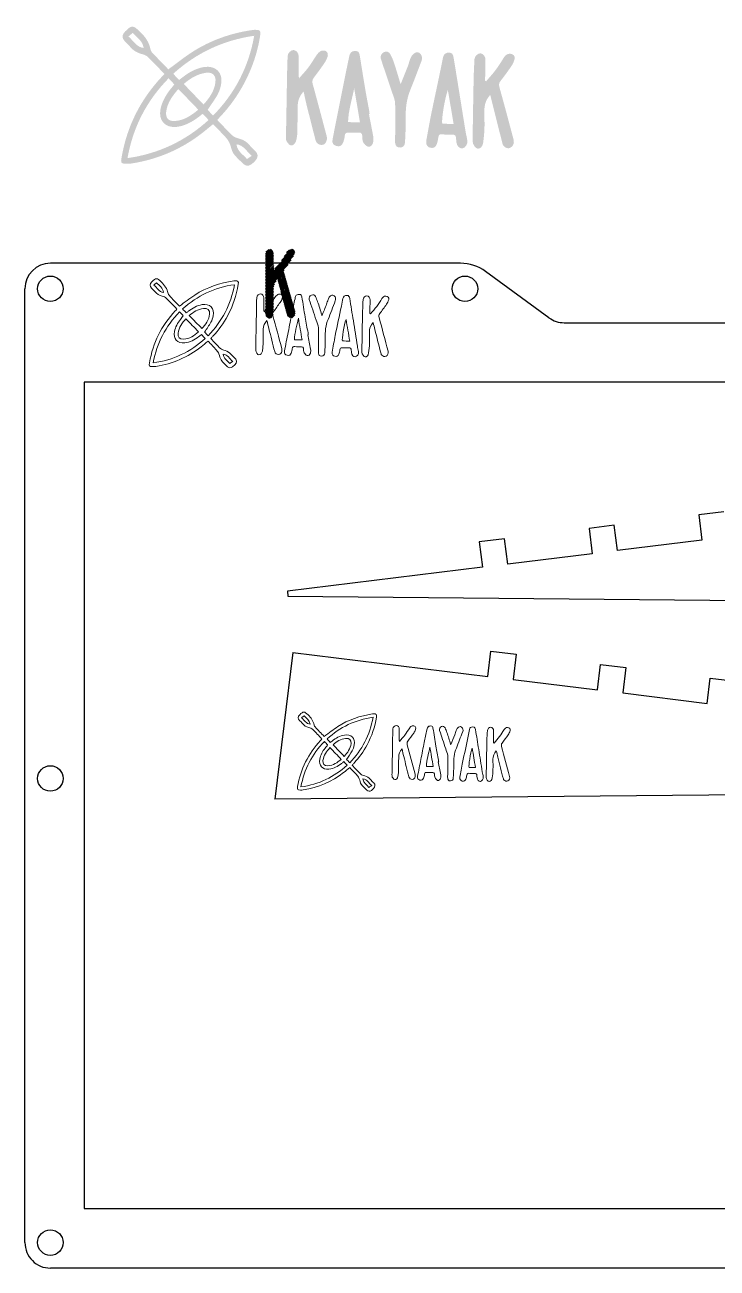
# Model space of a CAD drawing. Extents: x -204 to 1247, y -88 to 460.
# Drawn here: x -199.9 to -118.5, y 313.6 to 459.9 of the extents above; entities that cross this region are included whole.
import ezdxf

# ---------------------------------------------------------------- set-up
doc = ezdxf.new("R2010")
doc.units = 0
doc.header["$MEASUREMENT"] = 0
doc.layers.add('etch-fill', color=1, linetype='Continuous')

msp = doc.modelspace()

# ---------------------------------------------------------------- hatches: boundary and pattern name
at = {"layer": 'etch-fill'}
h = msp.add_hatch(color=256, dxfattribs=at)
h.dxf.hatch_style = 2
edge = h.paths.add_edge_path()
edge.add_spline(control_points=[(-183.53, 454.14), (-184.2, 454.83), (-184.82, 455.51), (-185.49, 456.15), (-185.68, 456.34), (-185.99, 456.42), (-186.26, 456.5), (-186.79, 456.66), (-187.23, 456.92), (-187.58, 457.35), (-187.76, 457.58), (-187.98, 457.77), (-188.18, 457.98), (-188.55, 458.39), (-188.54, 458.73), (-188.15, 459.13), (-187.38, 459.91), (-187.21, 459.89), (-186.42, 459.13), (-185.79, 458.54), (-185.33, 457.88), (-185.16, 457.03), (-185.13, 456.9), (-185.07, 456.76), (-184.98, 456.66), (-184.34, 455.99), (-183.68, 455.32), (-183.07, 454.68), (-182.11, 455.37), (-181.22, 456.1), (-180.25, 456.72), (-178.06, 458.12), (-175.65, 458.97), (-173.06, 459.32), (-173, 459.33), (-172.93, 459.33), (-172.86, 459.33), (-172.28, 459.37), (-172.17, 459.25), (-172.26, 458.68), (-172.56, 456.65), (-173.23, 454.74), (-174.2, 452.93), (-174.94, 451.56), (-175.84, 450.3), (-176.91, 449.16), (-177.04, 449.02), (-177.17, 448.88), (-177.31, 448.73), (-176.7, 448.1), (-176.13, 447.46), (-175.51, 446.88), (-175.3, 446.68), (-174.95, 446.59), (-174.66, 446.5), (-174.21, 446.37), (-173.84, 446.15), (-173.54, 445.79), (-173.32, 445.52), (-173.06, 445.29), (-172.82, 445.04), (-172.75, 444.96), (-172.67, 444.88), (-172.63, 444.78), (-172.44, 444.4), (-172.66, 443.99), (-173.3, 443.5), (-173.62, 443.27), (-173.94, 443.27), (-174.23, 443.55), (-174.64, 443.94), (-175.07, 444.32), (-175.4, 444.77), (-175.62, 445.09), (-175.67, 445.54), (-175.83, 445.91), (-175.93, 446.14), (-176.06, 446.38), (-176.22, 446.57), (-176.73, 447.13), (-177.26, 447.67), (-177.8, 448.23), (-178.24, 447.87), (-178.64, 447.53), (-179.06, 447.2), (-181.53, 445.28), (-184.31, 444.08), (-187.4, 443.6), (-187.59, 443.57), (-187.78, 443.57), (-187.98, 443.57), (-188.64, 443.58), (-188.68, 443.63), (-188.57, 444.29), (-187.95, 447.94), (-186.36, 451.11), (-183.83, 453.81), (-183.73, 453.91), (-183.64, 454.01), (-183.53, 454.14)], knot_values=[0, 0, 0, 0, 1, 1, 1, 2, 2, 2, 3, 3, 3, 4, 4, 4, 5, 5, 5, 6, 6, 6, 7, 7, 7, 8, 8, 8, 9, 9, 9, 10, 10, 10, 11, 11, 11, 12, 12, 12, 13, 13, 13, 14, 14, 14, 15, 15, 15, 16, 16, 16, 17, 17, 17, 18, 18, 18, 19, 19, 19, 20, 20, 20, 21, 21, 21, 22, 22, 22, 23, 23, 23, 24, 24, 24, 25, 25, 25, 26, 26, 26, 27, 27, 27, 28, 28, 28, 29, 29, 29, 30, 30, 30, 31, 31, 31, 32, 32, 32, 33, 33, 33, 33], degree=3, periodic=0)
edge = h.paths.add_edge_path()
edge.add_spline(control_points=[(-183.03, 453.63), (-185.62, 450.98), (-187.22, 447.89), (-187.87, 444.23), (-184.18, 444.76), (-181.04, 446.26), (-178.33, 448.72), (-178.58, 448.98), (-178.8, 449.22), (-179.02, 449.45), (-179.2, 449.31), (-179.34, 449.19), (-179.5, 449.07), (-180.28, 448.5), (-181.1, 448.02), (-182.09, 447.91), (-183.43, 447.76), (-184.26, 448.66), (-183.99, 449.98), (-183.82, 450.83), (-183.41, 451.57), (-182.89, 452.25), (-182.71, 452.48), (-182.53, 452.69), (-182.36, 452.9), (-182.59, 453.15), (-182.79, 453.37), (-183.03, 453.63)], knot_values=[0, 0, 0, 0, 1, 1, 1, 2, 2, 2, 3, 3, 3, 4, 4, 4, 5, 5, 5, 6, 6, 6, 7, 7, 7, 8, 8, 8, 9, 9, 9, 9], degree=3, periodic=0)
edge = h.paths.add_edge_path()
edge.add_spline(control_points=[(-182.49, 454.16), (-182.24, 453.89), (-182.03, 453.67), (-181.8, 453.43), (-181.67, 453.53), (-181.54, 453.63), (-181.41, 453.73), (-180.66, 454.32), (-179.84, 454.78), (-178.88, 454.95), (-177.49, 455.18), (-176.58, 454.27), (-176.86, 452.9), (-176.94, 452.48), (-177.07, 452.06), (-177.27, 451.7), (-177.62, 451.09), (-178.05, 450.51), (-178.44, 449.92), (-178.26, 449.72), (-178.04, 449.49), (-177.81, 449.23), (-175.23, 451.86), (-173.62, 454.95), (-172.96, 458.63), (-176.65, 458.1), (-179.79, 456.6), (-182.49, 454.16)], knot_values=[0, 0, 0, 0, 1, 1, 1, 2, 2, 2, 3, 3, 3, 4, 4, 4, 5, 5, 5, 6, 6, 6, 7, 7, 7, 8, 8, 8, 9, 9, 9, 9], degree=3, periodic=0)
edge = h.paths.add_edge_path()
edge.add_spline(control_points=[(-181.89, 452.36), (-182.56, 451.58), (-183.18, 450.77), (-183.32, 449.69), (-183.41, 448.96), (-183.06, 448.55), (-182.31, 448.6), (-181.2, 448.66), (-180.35, 449.27), (-179.54, 449.93), (-180.33, 450.75), (-181.09, 451.54), (-181.89, 452.36)], knot_values=[0, 0, 0, 0, 1, 1, 1, 2, 2, 2, 3, 3, 3, 4, 4, 4, 4], degree=3, periodic=0)
edge = h.paths.add_edge_path()
edge.add_spline(control_points=[(-181.25, 452.96), (-180.47, 452.15), (-179.71, 451.35), (-178.92, 450.54), (-178.26, 451.29), (-177.63, 452.12), (-177.52, 453.21), (-177.44, 453.98), (-177.88, 454.38), (-178.65, 454.27), (-179.69, 454.13), (-180.53, 453.58), (-181.25, 452.96)], knot_values=[0, 0, 0, 0, 1, 1, 1, 2, 2, 2, 3, 3, 3, 4, 4, 4, 4], degree=3, periodic=0)
edge = h.paths.add_edge_path()
edge.add_spline(control_points=[(-187.76, 458.55), (-187.17, 458.05), (-186.84, 457.3), (-185.97, 457.19), (-186.08, 458.06), (-186.8, 458.42), (-187.25, 458.97), (-187.44, 458.82), (-187.58, 458.7), (-187.76, 458.55)], knot_values=[0, 0, 0, 0, 1, 1, 1, 2, 2, 2, 3, 3, 3, 3], degree=3, periodic=0)
edge = h.paths.add_edge_path()
edge.add_spline(control_points=[(-175.05, 445.86), (-174.95, 444.99), (-174.21, 444.63), (-173.81, 444.12), (-173.61, 444.26), (-173.45, 444.37), (-173.25, 444.51), (-173.87, 445), (-174.18, 445.76), (-175.05, 445.86)], knot_values=[0, 0, 0, 0, 1, 1, 1, 2, 2, 2, 3, 3, 3, 3], degree=3, periodic=0)
h = msp.add_hatch(color=256, dxfattribs=at)
h.dxf.hatch_style = 2
edge = h.paths.add_edge_path()
edge.add_spline(control_points=[(-167.15, 452.07), (-167.63, 451.55), (-167.82, 451.03), (-167.84, 450.45), (-167.87, 449.4), (-167.86, 448.34), (-167.89, 447.28), (-167.89, 446.99), (-167.94, 446.71), (-167.99, 446.42), (-168.07, 445.99), (-168.35, 445.7), (-168.63, 445.72), (-168.88, 445.75), (-169.23, 446.2), (-169.24, 446.54), (-169.24, 446.89), (-169.21, 447.25), (-169.21, 447.61), (-169.17, 449.64), (-169.14, 451.67), (-169.1, 453.71), (-169.09, 454.56), (-169.06, 455.41), (-169.03, 456.26), (-169.02, 456.59), (-168.63, 456.97), (-168.33, 456.95), (-167.99, 456.93), (-167.73, 456.6), (-167.73, 456.2), (-167.74, 455.49), (-167.74, 454.79), (-167.74, 454.09), (-167.74, 453.97), (-167.72, 453.86), (-167.69, 453.62), (-167.27, 454.11), (-166.88, 454.51), (-166.55, 454.96), (-166.2, 455.43), (-165.91, 455.95), (-165.57, 456.43), (-165.43, 456.62), (-165.23, 456.81), (-165.02, 456.87), (-164.51, 457.01), (-164.17, 456.63), (-164.34, 456.14), (-164.43, 455.86), (-164.58, 455.59), (-164.75, 455.34), (-165.14, 454.78), (-165.55, 454.22), (-165.96, 453.68), (-166.14, 453.44), (-166.15, 453.23), (-166.08, 452.95), (-165.52, 450.91), (-164.98, 448.87), (-164.44, 446.83), (-164.4, 446.68), (-164.39, 446.5), (-164.43, 446.35), (-164.5, 446.03), (-164.69, 445.77), (-165.04, 445.78), (-165.37, 445.79), (-165.65, 445.96), (-165.74, 446.32), (-166.1, 447.73), (-166.46, 449.13), (-166.81, 450.54), (-166.93, 451.02), (-167.03, 451.5), (-167.15, 452.07)], knot_values=[0, 0, 0, 0, 1, 1, 1, 2, 2, 2, 3, 3, 3, 4, 4, 4, 5, 5, 5, 6, 6, 6, 7, 7, 7, 8, 8, 8, 9, 9, 9, 10, 10, 10, 11, 11, 11, 12, 12, 12, 13, 13, 13, 14, 14, 14, 15, 15, 15, 16, 16, 16, 17, 17, 17, 18, 18, 18, 19, 19, 19, 20, 20, 20, 21, 21, 21, 22, 22, 22, 23, 23, 23, 24, 24, 24, 25, 25, 25, 25], degree=3, periodic=0)
h = msp.add_hatch(color=256, dxfattribs=at)
h.dxf.hatch_style = 2
edge = h.paths.add_edge_path()
edge.add_spline(control_points=[(-159.46, 449.41), (-159.29, 448.52), (-159.11, 447.63), (-158.95, 446.74), (-158.91, 446.51), (-158.92, 446.25), (-158.99, 446.02), (-159.07, 445.74), (-159.3, 445.49), (-159.59, 445.59), (-159.82, 445.66), (-160.04, 445.9), (-160.15, 446.12), (-160.26, 446.35), (-160.23, 446.65), (-160.26, 446.92), (-160.29, 447.13), (-160.37, 447.24), (-160.61, 447.22), (-161.02, 447.2), (-161.43, 447.21), (-161.84, 447.23), (-162.14, 447.25), (-162.29, 447.18), (-162.32, 446.84), (-162.33, 446.57), (-162.41, 446.3), (-162.51, 446.04), (-162.63, 445.7), (-162.9, 445.56), (-163.26, 445.65), (-163.63, 445.73), (-163.82, 446), (-163.75, 446.38), (-163.53, 447.56), (-163.3, 448.73), (-163.06, 449.9), (-162.83, 451.08), (-162.59, 452.27), (-162.35, 453.45), (-162.18, 454.31), (-162, 455.17), (-161.82, 456.03), (-161.79, 456.18), (-161.75, 456.33), (-161.7, 456.47), (-161.58, 456.8), (-161.3, 456.84), (-161, 456.84), (-160.7, 456.84), (-160.6, 456.63), (-160.56, 456.39), (-160.35, 455.14), (-160.16, 453.9), (-159.95, 452.65), (-159.79, 451.68), (-159.6, 450.71), (-159.42, 449.74), (-159.41, 449.64), (-159.4, 449.53), (-159.39, 449.42), (-159.41, 449.41), (-159.43, 449.41), (-159.46, 449.41)], knot_values=[0, 0, 0, 0, 1, 1, 1, 2, 2, 2, 3, 3, 3, 4, 4, 4, 5, 5, 5, 6, 6, 6, 7, 7, 7, 8, 8, 8, 9, 9, 9, 10, 10, 10, 11, 11, 11, 12, 12, 12, 13, 13, 13, 14, 14, 14, 15, 15, 15, 16, 16, 16, 17, 17, 17, 18, 18, 18, 19, 19, 19, 20, 20, 20, 21, 21, 21, 21], degree=3, periodic=0)
edge = h.paths.add_edge_path()
edge.add_spline(control_points=[(-161.2, 452.44), (-161.46, 451.11), (-161.89, 449.82), (-161.92, 448.47), (-161.43, 448.46), (-161, 448.45), (-160.52, 448.45), (-160.75, 449.8), (-160.97, 451.12), (-161.2, 452.44)], knot_values=[0, 0, 0, 0, 1, 1, 1, 2, 2, 2, 3, 3, 3, 3], degree=3, periodic=0)
h = msp.add_hatch(color=256, dxfattribs=at)
h.dxf.hatch_style = 2
edge = h.paths.add_edge_path()
edge.add_spline(control_points=[(-155.72, 452.97), (-155.44, 453.67), (-155.16, 454.35), (-154.89, 455.04), (-154.78, 455.32), (-154.72, 455.61), (-154.61, 455.89), (-154.53, 456.08), (-154.45, 456.3), (-154.31, 456.41), (-154.09, 456.6), (-153.81, 456.85), (-153.5, 456.6), (-153.23, 456.36), (-153.14, 456.03), (-153.28, 455.66), (-153.72, 454.52), (-154.14, 453.37), (-154.6, 452.25), (-155.06, 451.13), (-155.17, 449.97), (-155.14, 448.77), (-155.12, 447.87), (-155.18, 446.96), (-155.22, 446.06), (-155.24, 445.73), (-155.43, 445.49), (-155.8, 445.48), (-156.18, 445.46), (-156.35, 445.7), (-156.38, 446.04), (-156.41, 446.33), (-156.38, 446.64), (-156.38, 446.94), (-156.37, 447.02), (-156.35, 447.1), (-156.35, 447.18), (-156.36, 448.36), (-156.33, 449.54), (-156.39, 450.72), (-156.42, 451.19), (-156.64, 451.66), (-156.8, 452.13), (-157.21, 453.39), (-157.65, 454.65), (-158.06, 455.91), (-158.17, 456.24), (-157.98, 456.6), (-157.66, 456.72), (-157.34, 456.85), (-157.09, 456.73), (-156.94, 456.44), (-156.78, 456.14), (-156.63, 455.82), (-156.53, 455.5), (-156.26, 454.69), (-156.03, 453.88), (-155.78, 453.07), (-155.77, 453.02), (-155.73, 452.98), (-155.72, 452.97)], knot_values=[0, 0, 0, 0, 1, 1, 1, 2, 2, 2, 3, 3, 3, 4, 4, 4, 5, 5, 5, 6, 6, 6, 7, 7, 7, 8, 8, 8, 9, 9, 9, 10, 10, 10, 11, 11, 11, 12, 12, 12, 13, 13, 13, 14, 14, 14, 15, 15, 15, 16, 16, 16, 17, 17, 17, 18, 18, 18, 19, 19, 19, 20, 20, 20, 20], degree=3, periodic=0)
h = msp.add_hatch(color=256, dxfattribs=at)
h.dxf.hatch_style = 2
edge = h.paths.add_edge_path()
edge.add_spline(control_points=[(-152.73, 446.22), (-152.55, 447.19), (-152.37, 448.25), (-152.16, 449.3), (-151.79, 451.1), (-151.4, 452.89), (-151.03, 454.69), (-150.93, 455.16), (-150.84, 455.63), (-150.74, 456.1), (-150.66, 456.48), (-150.43, 456.65), (-150.04, 456.65), (-149.64, 456.66), (-149.56, 456.38), (-149.51, 456.09), (-149.28, 454.73), (-149.06, 453.36), (-148.84, 451.99), (-148.59, 450.44), (-148.34, 448.89), (-148.09, 447.33), (-148.03, 447), (-147.94, 446.66), (-147.89, 446.32), (-147.82, 445.88), (-148.12, 445.41), (-148.48, 445.37), (-148.82, 445.34), (-149.13, 445.67), (-149.18, 446.14), (-149.22, 446.41), (-149.18, 446.77), (-149.33, 446.92), (-149.47, 447.06), (-149.83, 446.97), (-150.1, 446.98), (-150.36, 446.99), (-150.62, 447.01), (-150.88, 447.04), (-151.16, 447.06), (-151.27, 446.94), (-151.3, 446.67), (-151.34, 446.38), (-151.4, 446.1), (-151.5, 445.83), (-151.62, 445.5), (-151.89, 445.38), (-152.23, 445.45), (-152.58, 445.52), (-152.75, 445.76), (-152.73, 446.22)], knot_values=[0, 0, 0, 0, 1, 1, 1, 2, 2, 2, 3, 3, 3, 4, 4, 4, 5, 5, 5, 6, 6, 6, 7, 7, 7, 8, 8, 8, 9, 9, 9, 10, 10, 10, 11, 11, 11, 12, 12, 12, 13, 13, 13, 14, 14, 14, 15, 15, 15, 16, 16, 16, 17, 17, 17, 17], degree=3, periodic=0)
edge = h.paths.add_edge_path()
edge.add_spline(control_points=[(-149.5, 448.25), (-149.73, 449.6), (-149.94, 450.87), (-150.18, 452.24), (-150.56, 451.25), (-150.97, 448.57), (-150.83, 448.28), (-150.39, 448.27), (-149.97, 448.26), (-149.5, 448.25)], knot_values=[0, 0, 0, 0, 1, 1, 1, 2, 2, 2, 3, 3, 3, 3], degree=3, periodic=0)
h = msp.add_hatch(color=256, dxfattribs=at)
h.dxf.hatch_style = 2
edge = h.paths.add_edge_path()
edge.add_spline(control_points=[(-145.19, 451.67), (-145.69, 451.13), (-145.86, 450.56), (-145.88, 449.94), (-145.9, 449.24), (-145.85, 448.54), (-145.87, 447.84), (-145.89, 447.25), (-145.94, 446.66), (-146.02, 446.08), (-146.08, 445.59), (-146.36, 445.31), (-146.66, 445.35), (-146.92, 445.37), (-147.25, 445.83), (-147.27, 446.2), (-147.28, 446.26), (-147.27, 446.33), (-147.27, 446.4), (-147.23, 448.87), (-147.19, 451.35), (-147.14, 453.82), (-147.12, 454.5), (-147.08, 455.19), (-147.05, 455.87), (-147.03, 456.22), (-146.65, 456.59), (-146.35, 456.56), (-146.01, 456.54), (-145.75, 456.2), (-145.75, 455.81), (-145.77, 454.98), (-145.78, 454.16), (-145.8, 453.34), (-145.75, 453.32), (-145.71, 453.3), (-145.67, 453.28), (-145.29, 453.73), (-144.88, 454.17), (-144.53, 454.64), (-144.18, 455.1), (-143.88, 455.6), (-143.58, 456.09), (-143.41, 456.35), (-143.2, 456.52), (-142.88, 456.52), (-142.49, 456.51), (-142.24, 456.25), (-142.33, 455.87), (-142.41, 455.57), (-142.55, 455.28), (-142.73, 455.02), (-143.13, 454.43), (-143.56, 453.86), (-143.99, 453.3), (-144.17, 453.06), (-144.18, 452.85), (-144.11, 452.57), (-143.54, 450.52), (-142.99, 448.47), (-142.45, 446.42), (-142.34, 445.98), (-142.49, 445.63), (-142.82, 445.46), (-143.13, 445.29), (-143.37, 445.45), (-143.6, 445.65), (-143.66, 445.71), (-143.72, 445.8), (-143.74, 445.89), (-144.12, 447.39), (-144.5, 448.89), (-144.87, 450.39), (-144.98, 450.8), (-145.07, 451.2), (-145.19, 451.67)], knot_values=[0, 0, 0, 0, 1, 1, 1, 2, 2, 2, 3, 3, 3, 4, 4, 4, 5, 5, 5, 6, 6, 6, 7, 7, 7, 8, 8, 8, 9, 9, 9, 10, 10, 10, 11, 11, 11, 12, 12, 12, 13, 13, 13, 14, 14, 14, 15, 15, 15, 16, 16, 16, 17, 17, 17, 18, 18, 18, 19, 19, 19, 20, 20, 20, 21, 21, 21, 22, 22, 22, 23, 23, 23, 24, 24, 24, 25, 25, 25, 25], degree=3, periodic=0)
at = {"layer": 'etch-fill', "linetype": 'Continuous'}
h = msp.add_hatch(dxfattribs=at)
h.set_pattern_fill('ANSI31', color=256)
edge = h.paths.add_edge_path()
edge.add_spline(control_points=[(-170.63, 431.1), (-170.65, 431.28), (-170.67, 431.36), (-170.67, 431.45)], knot_values=[11, 11, 11, 11, 12, 12, 12, 12], degree=3, periodic=0)
edge.add_spline(control_points=[(-170.67, 431.45), (-170.68, 431.96), (-170.68, 432.47), (-170.69, 432.98)], knot_values=[10, 10, 10, 10, 11, 11, 11, 11], degree=3, periodic=0)
edge.add_spline(control_points=[(-170.69, 432.98), (-170.69, 433.27), (-170.88, 433.51), (-171.13, 433.52)], knot_values=[9, 9, 9, 9, 10, 10, 10, 10], degree=3, periodic=0)
edge.add_spline(control_points=[(-171.13, 433.52), (-171.35, 433.53), (-171.63, 433.25), (-171.63, 433.01)], knot_values=[8, 8, 8, 8, 9, 9, 9, 9], degree=3, periodic=0)
edge.add_spline(control_points=[(-171.63, 433.01), (-171.64, 432.39), (-171.65, 431.77), (-171.65, 431.15)], knot_values=[7, 7, 7, 7, 8, 8, 8, 8], degree=3, periodic=0)
edge.add_spline(control_points=[(-171.65, 431.15), (-171.65, 429.67), (-171.65, 428.2), (-171.65, 426.72)], knot_values=[6, 6, 6, 6, 7, 7, 7, 7], degree=3, periodic=0)
edge.add_spline(control_points=[(-171.65, 426.72), (-171.65, 426.46), (-171.67, 426.2), (-171.66, 425.94)], knot_values=[5, 5, 5, 5, 6, 6, 6, 6], degree=3, periodic=0)
edge.add_spline(control_points=[(-171.66, 425.94), (-171.65, 425.69), (-171.39, 425.37), (-171.21, 425.36)], knot_values=[4, 4, 4, 4, 5, 5, 5, 5], degree=3, periodic=0)
edge.add_spline(control_points=[(-171.21, 425.36), (-171, 425.34), (-170.8, 425.56), (-170.75, 425.87)], knot_values=[3, 3, 3, 3, 4, 4, 4, 4], degree=3, periodic=0)
edge.add_spline(control_points=[(-170.75, 425.87), (-170.72, 426.08), (-170.69, 426.29), (-170.69, 426.5)], knot_values=[2, 2, 2, 2, 3, 3, 3, 3], degree=3, periodic=0)
edge.add_spline(control_points=[(-170.69, 426.5), (-170.68, 427.27), (-170.7, 428.03), (-170.69, 428.8)], knot_values=[1, 1, 1, 1, 2, 2, 2, 2], degree=3, periodic=0)
edge.add_spline(control_points=[(-170.69, 428.8), (-170.69, 429.22), (-170.55, 429.6), (-170.21, 429.99)], knot_values=[0, 0, 0, 0, 1, 1, 1, 1], degree=3, periodic=0)
edge.add_spline(control_points=[(-170.21, 429.99), (-170.11, 429.58), (-170.04, 429.23), (-169.94, 428.88)], knot_values=[24, 24, 24, 24, 25, 25, 25, 25], degree=3, periodic=0)
edge.add_spline(control_points=[(-169.94, 428.88), (-169.67, 427.86), (-169.39, 426.84), (-169.11, 425.82)], knot_values=[23, 23, 23, 23, 24, 24, 24, 24], degree=3, periodic=0)
edge.add_spline(control_points=[(-169.11, 425.82), (-169.04, 425.57), (-168.84, 425.45), (-168.6, 425.44)], knot_values=[22, 22, 22, 22, 23, 23, 23, 23], degree=3, periodic=0)
edge.add_spline(control_points=[(-168.6, 425.44), (-168.34, 425.44), (-168.21, 425.63), (-168.16, 425.86)], knot_values=[21, 21, 21, 21, 22, 22, 22, 22], degree=3, periodic=0)
edge.add_spline(control_points=[(-168.16, 425.86), (-168.14, 425.98), (-168.14, 426.1), (-168.17, 426.22)], knot_values=[20, 20, 20, 20, 21, 21, 21, 21], degree=3, periodic=0)
edge.add_spline(control_points=[(-168.17, 426.22), (-168.59, 427.69), (-169.01, 429.17), (-169.44, 430.64)], knot_values=[19, 19, 19, 19, 20, 20, 20, 20], degree=3, periodic=0)
edge.add_spline(control_points=[(-169.44, 430.64), (-169.5, 430.84), (-169.5, 431), (-169.37, 431.17)], knot_values=[18, 18, 18, 18, 19, 19, 19, 19], degree=3, periodic=0)
edge.add_spline(control_points=[(-169.37, 431.17), (-169.07, 431.57), (-168.79, 431.98), (-168.51, 432.4)], knot_values=[17, 17, 17, 17, 18, 18, 18, 18], degree=3, periodic=0)
edge.add_spline(control_points=[(-168.51, 432.4), (-168.39, 432.58), (-168.28, 432.77), (-168.22, 432.98)], knot_values=[16, 16, 16, 16, 17, 17, 17, 17], degree=3, periodic=0)
edge.add_spline(control_points=[(-168.22, 432.98), (-168.1, 433.34), (-168.36, 433.61), (-168.72, 433.5)], knot_values=[15, 15, 15, 15, 16, 16, 16, 16], degree=3, periodic=0)
edge.add_spline(control_points=[(-168.72, 433.5), (-168.87, 433.46), (-169.02, 433.31), (-169.12, 433.18)], knot_values=[14, 14, 14, 14, 15, 15, 15, 15], degree=3, periodic=0)
edge.add_spline(control_points=[(-169.12, 433.18), (-169.36, 432.83), (-169.56, 432.44), (-169.81, 432.09)], knot_values=[13, 13, 13, 13, 14, 14, 14, 14], degree=3, periodic=0)
edge.add_spline(control_points=[(-169.81, 432.09), (-170.05, 431.77), (-170.32, 431.47), (-170.63, 431.1)], knot_values=[12, 12, 12, 12, 13, 13, 13, 13], degree=3, periodic=0)

# ---------------------------------------------------------------- linework, layer by layer
at = {"linetype": 'Continuous'}
for p, q in [((-148.69, 431.86), (-196.94, 431.86)), ((-138.28, 425.44), (-145.74, 430.89)), ((-117.69, 402.6), (-120.67, 402.24)), ((-130.6, 401.02), (-133.57, 400.65)), ((-130.23, 398.04), (-130.6, 401.02)), ((-120.67, 402.24), (-120.3, 399.26)), ((-143.5, 399.44), (-146.48, 399.07)), ((-143.13, 396.46), (-143.5, 399.44)), ((-133.57, 400.65), (-133.21, 397.68)), ((-146.48, 399.07), (-146.11, 396.09)), ((-120.3, 399.26), (-130.23, 398.04)), ((-133.21, 397.68), (-143.13, 396.46)), ((-146.11, 396.09), (-169.06, 393.27)), ((-169.06, 393.27), (-168.99, 392.67)), ((-168.99, 392.67), (-40.64, 391.52)), ((-168.43, 386.06), (-170.55, 368.8)), ((-168.43, 386.06), (-145.48, 383.24)), ((-145.48, 383.24), (-145.11, 386.22)), ((-145.11, 386.22), (-142.13, 385.85)), ((-142.13, 385.85), (-142.5, 382.87)), ((-132.57, 381.66), (-132.21, 384.63)), ((-132.21, 384.63), (-129.23, 384.27)), ((-129.23, 384.27), (-129.59, 381.29)), ((-142.5, 382.87), (-132.57, 381.66)), ((-119.67, 380.07), (-119.3, 383.05)), ((-119.3, 383.05), (-116.33, 382.68)), ((-129.59, 381.29), (-119.67, 380.07)), ((-42.2, 369.94), (-170.55, 368.8))]:
    msp.add_line(p, q, dxfattribs=at)
for p, q in [((-199.94, 316.61), (-199.94, 428.86)), ((-136.51, 424.86), (117.86, 424.86)), ((-192.95, 417.86), (-192.95, 320.61)), ((113.86, 417.86), (-192.95, 417.86)), ((-192.95, 320.61), (47.18, 320.61)), ((117.86, 313.61), (-196.94, 313.61))]:
    msp.add_line(p, q)
for centre in [(-196.94, 428.86), (-148.17, 428.86), (-196.94, 371.23), (-196.94, 316.61)]:
    msp.add_circle(centre, 1.5, dxfattribs=at)
for centre, start, end in [((-196.94, 428.86), 90, 179.9993), ((-136.51, 427.86), 233.8398, 269.9998)]:
    msp.add_arc(centre, 3, start, end, dxfattribs=at)
for centre, radius, start, end in [((-148.69, 426.86), 5, 53.7982, 89.9998), ((-196.94, 316.61), 3, 179.9993, 270)]:
    msp.add_arc(centre, radius, start, end)
at = {"layer": 'etch-fill', "lineweight": 0}
for points, knots in [([(-182.06, 426.47), (-182.48, 426.91), (-182.88, 427.35), (-183.31, 427.76), (-183.43, 427.87), (-183.63, 427.93), (-183.8, 427.98), (-184.14, 428.08), (-184.43, 428.25), (-184.65, 428.53), (-184.76, 428.67), (-184.91, 428.79), (-185.03, 428.93), (-185.27, 429.19), (-185.27, 429.41), (-185.01, 429.66), (-184.52, 430.17), (-184.41, 430.15), (-183.9, 429.67), (-183.5, 429.29), (-183.21, 428.87), (-183.1, 428.32), (-183.08, 428.24), (-183.04, 428.15), (-182.98, 428.09), (-182.57, 427.65), (-182.16, 427.22), (-181.76, 426.82), (-181.15, 427.26), (-180.58, 427.72), (-179.96, 428.12), (-178.55, 429.02), (-177.01, 429.56), (-175.36, 429.78), (-175.32, 429.79), (-175.27, 429.79), (-175.23, 429.79), (-174.85, 429.82), (-174.79, 429.74), (-174.84, 429.38), (-175.04, 428.08), (-175.46, 426.85), (-176.08, 425.7), (-176.56, 424.82), (-177.14, 424.01), (-177.82, 423.28), (-177.9, 423.19), (-177.98, 423.1), (-178.07, 423.01), (-177.69, 422.6), (-177.32, 422.19), (-176.92, 421.82), (-176.79, 421.7), (-176.57, 421.64), (-176.38, 421.58), (-176.09, 421.5), (-175.85, 421.36), (-175.66, 421.12), (-175.52, 420.96), (-175.36, 420.81), (-175.21, 420.65), (-175.16, 420.6), (-175.11, 420.54), (-175.08, 420.48), (-174.96, 420.23), (-175.1, 419.98), (-175.51, 419.66), (-175.71, 419.51), (-175.92, 419.51), (-176.11, 419.69), (-176.37, 419.94), (-176.64, 420.18), (-176.85, 420.48), (-177, 420.68), (-177.03, 420.96), (-177.13, 421.2), (-177.19, 421.35), (-177.27, 421.51), (-177.38, 421.62), (-177.7, 421.98), (-178.04, 422.33), (-178.39, 422.69), (-178.67, 422.46), (-178.93, 422.24), (-179.2, 422.03), (-180.78, 420.8), (-182.56, 420.03), (-184.53, 419.72), (-184.65, 419.7), (-184.78, 419.71), (-184.9, 419.71), (-185.33, 419.71), (-185.35, 419.74), (-185.28, 420.16), (-184.89, 422.5), (-183.87, 424.53), (-182.25, 426.26), (-182.19, 426.32), (-182.13, 426.39), (-182.06, 426.47)], [0, 0, 0, 0, 1, 1, 1, 2, 2, 2, 3, 3, 3, 4, 4, 4, 5, 5, 5, 6, 6, 6, 7, 7, 7, 8, 8, 8, 9, 9, 9, 10, 10, 10, 11, 11, 11, 12, 12, 12, 13, 13, 13, 14, 14, 14, 15, 15, 15, 16, 16, 16, 17, 17, 17, 18, 18, 18, 19, 19, 19, 20, 20, 20, 21, 21, 21, 22, 22, 22, 23, 23, 23, 24, 24, 24, 25, 25, 25, 26, 26, 26, 27, 27, 27, 28, 28, 28, 29, 29, 29, 30, 30, 30, 31, 31, 31, 32, 32, 32, 33, 33, 33, 33]), ([(-184.77, 429.29), (-184.38, 428.98), (-184.18, 428.49), (-183.62, 428.42), (-183.69, 428.98), (-184.15, 429.21), (-184.44, 429.56), (-184.56, 429.46), (-184.65, 429.39), (-184.77, 429.29)], [0, 0, 0, 0, 1, 1, 1, 2, 2, 2, 3, 3, 3, 3]), ([(-181.39, 426.48), (-181.23, 426.31), (-181.09, 426.17), (-180.95, 426.02), (-180.87, 426.08), (-180.78, 426.15), (-180.7, 426.21), (-180.22, 426.59), (-179.69, 426.88), (-179.08, 426.99), (-178.19, 427.14), (-177.61, 426.55), (-177.79, 425.67), (-177.84, 425.41), (-177.92, 425.14), (-178.05, 424.91), (-178.28, 424.52), (-178.55, 424.15), (-178.8, 423.77), (-178.68, 423.64), (-178.54, 423.49), (-178.39, 423.33), (-176.75, 425.01), (-175.72, 426.99), (-175.29, 429.34), (-177.66, 429), (-179.66, 428.05), (-181.39, 426.48)], [0, 0, 0, 0, 1, 1, 1, 2, 2, 2, 3, 3, 3, 4, 4, 4, 5, 5, 5, 6, 6, 6, 7, 7, 7, 8, 8, 8, 9, 9, 9, 9]), ([(-171.46, 425.14), (-171.76, 424.81), (-171.88, 424.48), (-171.89, 424.11), (-171.92, 423.43), (-171.91, 422.76), (-171.93, 422.08), (-171.93, 421.9), (-171.96, 421.71), (-171.99, 421.53), (-172.04, 421.26), (-172.22, 421.07), (-172.4, 421.08), (-172.56, 421.1), (-172.78, 421.39), (-172.79, 421.6), (-172.79, 421.83), (-172.77, 422.06), (-172.77, 422.29), (-172.75, 423.59), (-172.73, 424.89), (-172.7, 426.19), (-172.69, 426.74), (-172.68, 427.28), (-172.66, 427.82), (-172.65, 428.04), (-172.4, 428.28), (-172.21, 428.27), (-171.99, 428.25), (-171.82, 428.04), (-171.83, 427.79), (-171.83, 427.34), (-171.83, 426.89), (-171.83, 426.44), (-171.83, 426.36), (-171.82, 426.29), (-171.8, 426.13), (-171.53, 426.45), (-171.28, 426.71), (-171.07, 426.99), (-170.84, 427.3), (-170.66, 427.63), (-170.44, 427.94), (-170.35, 428.05), (-170.22, 428.18), (-170.09, 428.22), (-169.77, 428.31), (-169.55, 428.07), (-169.65, 427.75), (-169.71, 427.57), (-169.81, 427.4), (-169.92, 427.24), (-170.17, 426.88), (-170.43, 426.52), (-170.69, 426.17), (-170.81, 426.02), (-170.82, 425.89), (-170.77, 425.71), (-170.41, 424.41), (-170.06, 423.1), (-169.72, 421.79), (-169.69, 421.7), (-169.69, 421.58), (-169.71, 421.48), (-169.75, 421.28), (-169.88, 421.12), (-170.1, 421.12), (-170.31, 421.13), (-170.49, 421.23), (-170.55, 421.46), (-170.78, 422.36), (-171.01, 423.27), (-171.23, 424.17), (-171.31, 424.47), (-171.37, 424.78), (-171.46, 425.14)], [0, 0, 0, 0, 1, 1, 1, 2, 2, 2, 3, 3, 3, 4, 4, 4, 5, 5, 5, 6, 6, 6, 7, 7, 7, 8, 8, 8, 9, 9, 9, 10, 10, 10, 11, 11, 11, 12, 12, 12, 13, 13, 13, 14, 14, 14, 15, 15, 15, 16, 16, 16, 17, 17, 17, 18, 18, 18, 19, 19, 19, 20, 20, 20, 21, 21, 21, 22, 22, 22, 23, 23, 23, 24, 24, 24, 25, 25, 25, 25]), ([(-166.65, 423.44), (-166.54, 422.87), (-166.43, 422.31), (-166.33, 421.74), (-166.3, 421.59), (-166.31, 421.42), (-166.35, 421.27), (-166.4, 421.1), (-166.55, 420.94), (-166.74, 421), (-166.88, 421.04), (-167.02, 421.19), (-167.09, 421.33), (-167.16, 421.48), (-167.14, 421.68), (-167.17, 421.85), (-167.18, 421.98), (-167.23, 422.05), (-167.39, 422.04), (-167.65, 422.03), (-167.91, 422.03), (-168.17, 422.05), (-168.36, 422.06), (-168.47, 422.02), (-168.48, 421.8), (-168.49, 421.63), (-168.54, 421.45), (-168.6, 421.29), (-168.68, 421.07), (-168.85, 420.98), (-169.09, 421.03), (-169.32, 421.09), (-169.44, 421.26), (-169.4, 421.51), (-169.26, 422.26), (-169.11, 423.01), (-168.96, 423.76), (-168.81, 424.51), (-168.66, 425.27), (-168.5, 426.03), (-168.39, 426.58), (-168.28, 427.13), (-168.16, 427.68), (-168.14, 427.77), (-168.12, 427.87), (-168.09, 427.96), (-168.01, 428.17), (-167.83, 428.2), (-167.64, 428.2), (-167.45, 428.2), (-167.38, 428.06), (-167.35, 427.91), (-167.22, 427.11), (-167.1, 426.31), (-166.97, 425.52), (-166.86, 424.9), (-166.74, 424.28), (-166.63, 423.66), (-166.62, 423.59), (-166.61, 423.52), (-166.61, 423.45), (-166.62, 423.44), (-166.64, 423.44), (-166.65, 423.44)], [0, 0, 0, 0, 1, 1, 1, 2, 2, 2, 3, 3, 3, 4, 4, 4, 5, 5, 5, 6, 6, 6, 7, 7, 7, 8, 8, 8, 9, 9, 9, 10, 10, 10, 11, 11, 11, 12, 12, 12, 13, 13, 13, 14, 14, 14, 15, 15, 15, 16, 16, 16, 17, 17, 17, 18, 18, 18, 19, 19, 19, 20, 20, 20, 21, 21, 21, 21]), ([(-164.98, 425.72), (-164.8, 426.17), (-164.62, 426.61), (-164.45, 427.04), (-164.38, 427.22), (-164.34, 427.41), (-164.27, 427.59), (-164.22, 427.71), (-164.17, 427.85), (-164.08, 427.93), (-163.94, 428.04), (-163.76, 428.21), (-163.56, 428.04), (-163.39, 427.89), (-163.33, 427.68), (-163.42, 427.44), (-163.7, 426.72), (-163.97, 425.98), (-164.27, 425.26), (-164.56, 424.54), (-164.63, 423.8), (-164.61, 423.04), (-164.6, 422.46), (-164.63, 421.88), (-164.66, 421.3), (-164.68, 421.09), (-164.79, 420.93), (-165.03, 420.93), (-165.28, 420.92), (-165.38, 421.07), (-165.4, 421.28), (-165.42, 421.47), (-165.41, 421.67), (-165.4, 421.86), (-165.4, 421.91), (-165.39, 421.96), (-165.39, 422.02), (-165.39, 422.77), (-165.37, 423.53), (-165.41, 424.28), (-165.43, 424.58), (-165.57, 424.89), (-165.67, 425.18), (-165.94, 425.99), (-166.22, 426.8), (-166.48, 427.6), (-166.55, 427.81), (-166.43, 428.04), (-166.23, 428.12), (-166.02, 428.2), (-165.86, 428.13), (-165.76, 427.94), (-165.66, 427.75), (-165.57, 427.55), (-165.5, 427.34), (-165.33, 426.82), (-165.18, 426.3), (-165.02, 425.79), (-165.01, 425.76), (-164.99, 425.73), (-164.98, 425.72)], [0, 0, 0, 0, 1, 1, 1, 2, 2, 2, 3, 3, 3, 4, 4, 4, 5, 5, 5, 6, 6, 6, 7, 7, 7, 8, 8, 8, 9, 9, 9, 10, 10, 10, 11, 11, 11, 12, 12, 12, 13, 13, 13, 14, 14, 14, 15, 15, 15, 16, 16, 16, 17, 17, 17, 18, 18, 18, 19, 19, 19, 20, 20, 20, 20]), ([(-163.8, 421.4), (-163.68, 422.02), (-163.56, 422.7), (-163.43, 423.37), (-163.19, 424.52), (-162.94, 425.67), (-162.7, 426.82), (-162.64, 427.12), (-162.58, 427.42), (-162.52, 427.73), (-162.47, 427.97), (-162.32, 428.07), (-162.07, 428.08), (-161.81, 428.08), (-161.76, 427.9), (-161.73, 427.72), (-161.58, 426.85), (-161.44, 425.97), (-161.3, 425.1), (-161.14, 424.1), (-160.98, 423.11), (-160.82, 422.11), (-160.79, 421.9), (-160.73, 421.68), (-160.7, 421.47), (-160.65, 421.18), (-160.84, 420.88), (-161.07, 420.86), (-161.29, 420.84), (-161.49, 421.05), (-161.52, 421.35), (-161.55, 421.52), (-161.52, 421.75), (-161.62, 421.85), (-161.71, 421.94), (-161.94, 421.88), (-162.11, 421.89), (-162.27, 421.9), (-162.44, 421.91), (-162.61, 421.92), (-162.79, 421.94), (-162.86, 421.86), (-162.88, 421.69), (-162.9, 421.51), (-162.94, 421.32), (-163, 421.15), (-163.08, 420.94), (-163.25, 420.86), (-163.47, 420.91), (-163.7, 420.95), (-163.81, 421.11), (-163.8, 421.4)], [0, 0, 0, 0, 1, 1, 1, 2, 2, 2, 3, 3, 3, 4, 4, 4, 5, 5, 5, 6, 6, 6, 7, 7, 7, 8, 8, 8, 9, 9, 9, 10, 10, 10, 11, 11, 11, 12, 12, 12, 13, 13, 13, 14, 14, 14, 15, 15, 15, 16, 16, 16, 17, 17, 17, 17]), ([(-158.97, 424.89), (-159.28, 424.54), (-159.4, 424.18), (-159.41, 423.78), (-159.42, 423.33), (-159.39, 422.89), (-159.4, 422.44), (-159.41, 422.06), (-159.45, 421.68), (-159.5, 421.31), (-159.54, 421), (-159.72, 420.82), (-159.91, 420.84), (-160.07, 420.86), (-160.29, 421.15), (-160.3, 421.39), (-160.3, 421.43), (-160.3, 421.47), (-160.3, 421.52), (-160.27, 423.1), (-160.24, 424.68), (-160.21, 426.26), (-160.2, 426.7), (-160.18, 427.14), (-160.16, 427.58), (-160.15, 427.8), (-159.9, 428.04), (-159.71, 428.02), (-159.49, 428.01), (-159.32, 427.79), (-159.33, 427.54), (-159.34, 427.01), (-159.35, 426.48), (-159.36, 425.96), (-159.33, 425.95), (-159.3, 425.93), (-159.27, 425.92), (-159.03, 426.21), (-158.77, 426.49), (-158.54, 426.79), (-158.32, 427.09), (-158.13, 427.4), (-157.93, 427.72), (-157.83, 427.89), (-157.69, 427.99), (-157.49, 427.99), (-157.24, 427.98), (-157.08, 427.82), (-157.14, 427.58), (-157.19, 427.39), (-157.28, 427.2), (-157.39, 427.04), (-157.65, 426.66), (-157.92, 426.29), (-158.2, 425.93), (-158.31, 425.78), (-158.32, 425.64), (-158.27, 425.46), (-157.91, 424.15), (-157.56, 422.84), (-157.21, 421.53), (-157.14, 421.25), (-157.24, 421.03), (-157.45, 420.91), (-157.65, 420.81), (-157.81, 420.91), (-157.95, 421.04), (-157.99, 421.07), (-158.03, 421.13), (-158.04, 421.19), (-158.28, 422.15), (-158.52, 423.11), (-158.77, 424.07), (-158.83, 424.33), (-158.89, 424.59), (-158.97, 424.89)], [0, 0, 0, 0, 1, 1, 1, 2, 2, 2, 3, 3, 3, 4, 4, 4, 5, 5, 5, 6, 6, 6, 7, 7, 7, 8, 8, 8, 9, 9, 9, 10, 10, 10, 11, 11, 11, 12, 12, 12, 13, 13, 13, 14, 14, 14, 15, 15, 15, 16, 16, 16, 17, 17, 17, 18, 18, 18, 19, 19, 19, 20, 20, 20, 21, 21, 21, 22, 22, 22, 23, 23, 23, 24, 24, 24, 25, 25, 25, 25]), ([(-181.74, 426.14), (-183.39, 424.44), (-184.42, 422.47), (-184.84, 420.13), (-182.47, 420.47), (-180.46, 421.43), (-178.73, 423), (-178.89, 423.17), (-179.03, 423.32), (-179.17, 423.47), (-179.28, 423.38), (-179.38, 423.3), (-179.48, 423.23), (-179.98, 422.86), (-180.5, 422.55), (-181.14, 422.48), (-181.99, 422.39), (-182.52, 422.96), (-182.35, 423.81), (-182.24, 424.35), (-181.98, 424.83), (-181.65, 425.26), (-181.53, 425.41), (-181.42, 425.54), (-181.31, 425.68), (-181.45, 425.84), (-181.58, 425.98), (-181.74, 426.14)], [0, 0, 0, 0, 1, 1, 1, 2, 2, 2, 3, 3, 3, 4, 4, 4, 5, 5, 5, 6, 6, 6, 7, 7, 7, 8, 8, 8, 9, 9, 9, 9]), ([(-180.6, 425.71), (-180.1, 425.19), (-179.61, 424.69), (-179.11, 424.17), (-178.68, 424.65), (-178.28, 425.18), (-178.21, 425.88), (-178.16, 426.37), (-178.44, 426.62), (-178.93, 426.55), (-179.6, 426.46), (-180.13, 426.11), (-180.6, 425.71)], [0, 0, 0, 0, 1, 1, 1, 2, 2, 2, 3, 3, 3, 4, 4, 4, 4]), ([(-181, 425.33), (-181.44, 424.83), (-181.84, 424.31), (-181.92, 423.62), (-181.98, 423.15), (-181.75, 422.89), (-181.28, 422.92), (-180.57, 422.96), (-180.02, 423.35), (-179.51, 423.78), (-180.01, 424.3), (-180.49, 424.8), (-181, 425.33)], [0, 0, 0, 0, 1, 1, 1, 2, 2, 2, 3, 3, 3, 4, 4, 4, 4]), ([(-167.76, 425.38), (-167.93, 424.53), (-168.21, 423.7), (-168.23, 422.84), (-167.91, 422.84), (-167.64, 422.83), (-167.33, 422.83), (-167.48, 423.7), (-167.62, 424.54), (-167.76, 425.38)], [0, 0, 0, 0, 1, 1, 1, 2, 2, 2, 3, 3, 3, 3]), ([(-161.73, 422.7), (-161.87, 423.56), (-162.01, 424.38), (-162.16, 425.26), (-162.41, 424.62), (-162.67, 422.9), (-162.58, 422.72), (-162.3, 422.71), (-162.03, 422.71), (-161.73, 422.7)], [0, 0, 0, 0, 1, 1, 1, 2, 2, 2, 3, 3, 3, 3]), ([(-176.63, 421.17), (-176.56, 420.61), (-176.09, 420.39), (-175.83, 420.06), (-175.71, 420.15), (-175.6, 420.22), (-175.48, 420.31), (-175.88, 420.62), (-176.07, 421.11), (-176.63, 421.17)], [0, 0, 0, 0, 1, 1, 1, 2, 2, 2, 3, 3, 3, 3]), ([(-164.99, 375.87), (-165.37, 376.27), (-165.72, 376.66), (-166.1, 377.02), (-166.21, 377.12), (-166.39, 377.17), (-166.54, 377.22), (-166.84, 377.31), (-167.09, 377.45), (-167.29, 377.7), (-167.39, 377.83), (-167.52, 377.94), (-167.63, 378.06), (-167.84, 378.29), (-167.84, 378.48), (-167.61, 378.71), (-167.17, 379.16), (-167.08, 379.14), (-166.63, 378.71), (-166.27, 378.38), (-166.01, 378), (-165.91, 377.52), (-165.9, 377.44), (-165.86, 377.36), (-165.81, 377.31), (-165.45, 376.92), (-165.08, 376.54), (-164.72, 376.18), (-164.18, 376.58), (-163.67, 376.99), (-163.12, 377.34), (-161.88, 378.14), (-160.51, 378.62), (-159.04, 378.82), (-159, 378.82), (-158.96, 378.82), (-158.92, 378.83), (-158.59, 378.85), (-158.53, 378.78), (-158.58, 378.46), (-158.75, 377.3), (-159.13, 376.22), (-159.68, 375.19), (-160.1, 374.41), (-160.62, 373.69), (-161.22, 373.04), (-161.3, 372.96), (-161.37, 372.88), (-161.45, 372.8), (-161.11, 372.44), (-160.78, 372.08), (-160.43, 371.75), (-160.31, 371.63), (-160.11, 371.58), (-159.94, 371.53), (-159.69, 371.46), (-159.48, 371.33), (-159.31, 371.13), (-159.18, 370.98), (-159.04, 370.84), (-158.9, 370.7), (-158.86, 370.66), (-158.82, 370.61), (-158.79, 370.55), (-158.69, 370.34), (-158.81, 370.11), (-159.17, 369.83), (-159.35, 369.69), (-159.54, 369.69), (-159.7, 369.85), (-159.93, 370.08), (-160.18, 370.29), (-160.36, 370.55), (-160.49, 370.73), (-160.52, 370.98), (-160.61, 371.2), (-160.67, 371.33), (-160.74, 371.46), (-160.83, 371.57), (-161.12, 371.89), (-161.42, 372.19), (-161.73, 372.52), (-161.98, 372.31), (-162.21, 372.11), (-162.45, 371.93), (-163.85, 370.84), (-165.43, 370.16), (-167.19, 369.88), (-167.29, 369.86), (-167.41, 369.87), (-167.52, 369.87), (-167.89, 369.87), (-167.91, 369.9), (-167.85, 370.27), (-167.5, 372.35), (-166.6, 374.15), (-165.16, 375.69), (-165.1, 375.74), (-165.05, 375.8), (-164.99, 375.87)], [0, 0, 0, 0, 1, 1, 1, 2, 2, 2, 3, 3, 3, 4, 4, 4, 5, 5, 5, 6, 6, 6, 7, 7, 7, 8, 8, 8, 9, 9, 9, 10, 10, 10, 11, 11, 11, 12, 12, 12, 13, 13, 13, 14, 14, 14, 15, 15, 15, 16, 16, 16, 17, 17, 17, 18, 18, 18, 19, 19, 19, 20, 20, 20, 21, 21, 21, 22, 22, 22, 23, 23, 23, 24, 24, 24, 25, 25, 25, 26, 26, 26, 27, 27, 27, 28, 28, 28, 29, 29, 29, 30, 30, 30, 31, 31, 31, 32, 32, 32, 33, 33, 33, 33]), ([(-167.39, 378.38), (-167.06, 378.1), (-166.87, 377.67), (-166.38, 377.61), (-166.44, 378.1), (-166.85, 378.31), (-167.1, 378.62), (-167.21, 378.53), (-167.29, 378.47), (-167.39, 378.38)], [0, 0, 0, 0, 1, 1, 1, 2, 2, 2, 3, 3, 3, 3]), ([(-164.39, 375.88), (-164.25, 375.73), (-164.13, 375.61), (-164.01, 375.47), (-163.93, 375.53), (-163.86, 375.59), (-163.78, 375.64), (-163.35, 375.98), (-162.89, 376.24), (-162.34, 376.33), (-161.56, 376.47), (-161.04, 375.95), (-161.19, 375.17), (-161.24, 374.93), (-161.31, 374.69), (-161.43, 374.49), (-161.63, 374.14), (-161.87, 373.81), (-162.1, 373.47), (-161.99, 373.36), (-161.87, 373.23), (-161.73, 373.08), (-160.27, 374.58), (-159.36, 376.34), (-158.98, 378.43), (-161.08, 378.13), (-162.86, 377.28), (-164.39, 375.88)], [0, 0, 0, 0, 1, 1, 1, 2, 2, 2, 3, 3, 3, 4, 4, 4, 5, 5, 5, 6, 6, 6, 7, 7, 7, 8, 8, 8, 9, 9, 9, 9]), ([(-155.57, 374.7), (-155.84, 374.4), (-155.95, 374.11), (-155.96, 373.78), (-155.98, 373.18), (-155.97, 372.58), (-155.99, 371.97), (-155.99, 371.81), (-156.02, 371.65), (-156.05, 371.49), (-156.09, 371.24), (-156.25, 371.08), (-156.41, 371.09), (-156.55, 371.1), (-156.75, 371.36), (-156.75, 371.55), (-156.76, 371.75), (-156.74, 371.96), (-156.74, 372.16), (-156.72, 373.32), (-156.7, 374.47), (-156.68, 375.63), (-156.67, 376.11), (-156.66, 376.59), (-156.64, 377.08), (-156.63, 377.27), (-156.41, 377.48), (-156.24, 377.47), (-156.05, 377.46), (-155.9, 377.27), (-155.9, 377.04), (-155.9, 376.65), (-155.91, 376.25), (-155.91, 375.85), (-155.91, 375.78), (-155.89, 375.71), (-155.88, 375.58), (-155.64, 375.86), (-155.42, 376.09), (-155.23, 376.34), (-155.03, 376.61), (-154.87, 376.91), (-154.67, 377.18), (-154.59, 377.28), (-154.48, 377.39), (-154.36, 377.43), (-154.07, 377.51), (-153.87, 377.29), (-153.97, 377.01), (-154.02, 376.85), (-154.11, 376.7), (-154.2, 376.56), (-154.43, 376.24), (-154.66, 375.92), (-154.89, 375.61), (-155, 375.48), (-155, 375.36), (-154.96, 375.2), (-154.64, 374.04), (-154.33, 372.88), (-154.03, 371.72), (-154, 371.63), (-154, 371.53), (-154.02, 371.45), (-154.06, 371.26), (-154.17, 371.12), (-154.37, 371.12), (-154.56, 371.13), (-154.71, 371.22), (-154.77, 371.43), (-154.97, 372.23), (-155.17, 373.03), (-155.37, 373.83), (-155.44, 374.1), (-155.5, 374.38), (-155.57, 374.7)], [0, 0, 0, 0, 1, 1, 1, 2, 2, 2, 3, 3, 3, 4, 4, 4, 5, 5, 5, 6, 6, 6, 7, 7, 7, 8, 8, 8, 9, 9, 9, 10, 10, 10, 11, 11, 11, 12, 12, 12, 13, 13, 13, 14, 14, 14, 15, 15, 15, 16, 16, 16, 17, 17, 17, 18, 18, 18, 19, 19, 19, 20, 20, 20, 21, 21, 21, 22, 22, 22, 23, 23, 23, 24, 24, 24, 25, 25, 25, 25]), ([(-163.69, 375.2), (-163.25, 374.74), (-162.81, 374.29), (-162.37, 373.83), (-161.99, 374.26), (-161.63, 374.73), (-161.57, 375.35), (-161.53, 375.78), (-161.77, 376.01), (-162.21, 375.95), (-162.8, 375.87), (-163.28, 375.56), (-163.69, 375.2)], [0, 0, 0, 0, 1, 1, 1, 2, 2, 2, 3, 3, 3, 4, 4, 4, 4]), ([(-151.3, 373.18), (-151.21, 372.68), (-151.1, 372.18), (-151.02, 371.67), (-150.99, 371.54), (-151, 371.39), (-151.04, 371.26), (-151.08, 371.1), (-151.21, 370.96), (-151.38, 371.01), (-151.51, 371.05), (-151.63, 371.19), (-151.69, 371.31), (-151.76, 371.45), (-151.74, 371.62), (-151.76, 371.77), (-151.77, 371.89), (-151.82, 371.95), (-151.96, 371.94), (-152.19, 371.93), (-152.42, 371.93), (-152.66, 371.95), (-152.82, 371.96), (-152.92, 371.92), (-152.93, 371.72), (-152.94, 371.57), (-152.98, 371.42), (-153.04, 371.27), (-153.11, 371.07), (-153.26, 371), (-153.47, 371.05), (-153.67, 371.1), (-153.78, 371.25), (-153.74, 371.47), (-153.62, 372.13), (-153.49, 372.8), (-153.35, 373.46), (-153.22, 374.14), (-153.09, 374.81), (-152.95, 375.48), (-152.85, 375.97), (-152.75, 376.46), (-152.64, 376.95), (-152.63, 377.03), (-152.61, 377.12), (-152.58, 377.2), (-152.51, 377.39), (-152.35, 377.41), (-152.18, 377.41), (-152.01, 377.41), (-151.95, 377.29), (-151.93, 377.15), (-151.81, 376.45), (-151.7, 375.74), (-151.58, 375.03), (-151.49, 374.48), (-151.38, 373.93), (-151.28, 373.37), (-151.27, 373.31), (-151.27, 373.25), (-151.26, 373.19), (-151.28, 373.19), (-151.29, 373.19), (-151.3, 373.18)], [0, 0, 0, 0, 1, 1, 1, 2, 2, 2, 3, 3, 3, 4, 4, 4, 5, 5, 5, 6, 6, 6, 7, 7, 7, 8, 8, 8, 9, 9, 9, 10, 10, 10, 11, 11, 11, 12, 12, 12, 13, 13, 13, 14, 14, 14, 15, 15, 15, 16, 16, 16, 17, 17, 17, 18, 18, 18, 19, 19, 19, 20, 20, 20, 21, 21, 21, 21]), ([(-149.82, 375.21), (-149.66, 375.61), (-149.5, 375.99), (-149.35, 376.38), (-149.29, 376.54), (-149.25, 376.71), (-149.19, 376.87), (-149.15, 376.98), (-149.1, 377.1), (-149.02, 377.17), (-148.89, 377.27), (-148.73, 377.42), (-148.56, 377.27), (-148.4, 377.14), (-148.35, 376.95), (-148.43, 376.74), (-148.69, 376.09), (-148.92, 375.44), (-149.18, 374.8), (-149.45, 374.16), (-149.51, 373.5), (-149.49, 372.82), (-149.48, 372.31), (-149.51, 371.8), (-149.54, 371.28), (-149.55, 371.09), (-149.65, 370.96), (-149.87, 370.95), (-150.08, 370.94), (-150.18, 371.08), (-150.2, 371.27), (-150.21, 371.44), (-150.2, 371.61), (-150.19, 371.78), (-150.19, 371.83), (-150.18, 371.87), (-150.18, 371.92), (-150.18, 372.59), (-150.17, 373.26), (-150.2, 373.93), (-150.22, 374.2), (-150.34, 374.47), (-150.43, 374.73), (-150.67, 375.45), (-150.92, 376.16), (-151.15, 376.88), (-151.21, 377.07), (-151.11, 377.27), (-150.93, 377.34), (-150.74, 377.41), (-150.6, 377.35), (-150.51, 377.18), (-150.42, 377.01), (-150.34, 376.83), (-150.28, 376.65), (-150.13, 376.19), (-150, 375.73), (-149.86, 375.27), (-149.85, 375.24), (-149.83, 375.22), (-149.82, 375.21)], [0, 0, 0, 0, 1, 1, 1, 2, 2, 2, 3, 3, 3, 4, 4, 4, 5, 5, 5, 6, 6, 6, 7, 7, 7, 8, 8, 8, 9, 9, 9, 10, 10, 10, 11, 11, 11, 12, 12, 12, 13, 13, 13, 14, 14, 14, 15, 15, 15, 16, 16, 16, 17, 17, 17, 18, 18, 18, 19, 19, 19, 20, 20, 20, 20]), ([(-148.77, 371.37), (-148.66, 371.92), (-148.56, 372.52), (-148.44, 373.12), (-148.23, 374.14), (-148.01, 375.17), (-147.8, 376.19), (-147.74, 376.46), (-147.69, 376.72), (-147.63, 376.99), (-147.59, 377.21), (-147.46, 377.3), (-147.23, 377.3), (-147.01, 377.31), (-146.96, 377.15), (-146.93, 376.99), (-146.8, 376.21), (-146.68, 375.43), (-146.55, 374.65), (-146.41, 373.77), (-146.27, 372.89), (-146.13, 372.01), (-146.09, 371.81), (-146.04, 371.62), (-146.01, 371.43), (-145.97, 371.18), (-146.14, 370.91), (-146.35, 370.89), (-146.54, 370.87), (-146.72, 371.06), (-146.75, 371.33), (-146.77, 371.48), (-146.74, 371.68), (-146.83, 371.77), (-146.91, 371.85), (-147.12, 371.8), (-147.27, 371.8), (-147.42, 371.81), (-147.56, 371.82), (-147.71, 371.84), (-147.87, 371.85), (-147.93, 371.78), (-147.95, 371.63), (-147.97, 371.47), (-148.01, 371.3), (-148.06, 371.15), (-148.13, 370.97), (-148.28, 370.89), (-148.48, 370.93), (-148.68, 370.97), (-148.78, 371.11), (-148.77, 371.37)], [0, 0, 0, 0, 1, 1, 1, 2, 2, 2, 3, 3, 3, 4, 4, 4, 5, 5, 5, 6, 6, 6, 7, 7, 7, 8, 8, 8, 9, 9, 9, 10, 10, 10, 11, 11, 11, 12, 12, 12, 13, 13, 13, 14, 14, 14, 15, 15, 15, 16, 16, 16, 17, 17, 17, 17]), ([(-144.48, 374.47), (-144.76, 374.16), (-144.86, 373.84), (-144.87, 373.49), (-144.88, 373.09), (-144.85, 372.69), (-144.87, 372.29), (-144.88, 371.96), (-144.9, 371.62), (-144.95, 371.29), (-144.99, 371.01), (-145.14, 370.86), (-145.31, 370.88), (-145.46, 370.89), (-145.65, 371.15), (-145.66, 371.36), (-145.66, 371.4), (-145.66, 371.44), (-145.66, 371.48), (-145.64, 372.88), (-145.61, 374.29), (-145.58, 375.69), (-145.58, 376.08), (-145.55, 376.47), (-145.53, 376.86), (-145.52, 377.06), (-145.31, 377.27), (-145.14, 377.25), (-144.94, 377.24), (-144.79, 377.05), (-144.8, 376.82), (-144.81, 376.35), (-144.82, 375.89), (-144.82, 375.42), (-144.8, 375.41), (-144.77, 375.4), (-144.75, 375.39), (-144.53, 375.64), (-144.3, 375.89), (-144.1, 376.16), (-143.9, 376.42), (-143.74, 376.7), (-143.56, 376.98), (-143.47, 377.13), (-143.35, 377.23), (-143.16, 377.23), (-142.94, 377.22), (-142.8, 377.07), (-142.85, 376.86), (-142.9, 376.69), (-142.98, 376.52), (-143.08, 376.38), (-143.31, 376.04), (-143.55, 375.72), (-143.8, 375.39), (-143.9, 375.26), (-143.9, 375.14), (-143.86, 374.98), (-143.54, 373.82), (-143.23, 372.65), (-142.92, 371.48), (-142.86, 371.24), (-142.94, 371.04), (-143.13, 370.94), (-143.31, 370.84), (-143.45, 370.94), (-143.57, 371.05), (-143.61, 371.08), (-143.64, 371.13), (-143.65, 371.18), (-143.87, 372.04), (-144.09, 372.89), (-144.3, 373.74), (-144.36, 373.98), (-144.41, 374.21), (-144.48, 374.47)], [0, 0, 0, 0, 1, 1, 1, 2, 2, 2, 3, 3, 3, 4, 4, 4, 5, 5, 5, 6, 6, 6, 7, 7, 7, 8, 8, 8, 9, 9, 9, 10, 10, 10, 11, 11, 11, 12, 12, 12, 13, 13, 13, 14, 14, 14, 15, 15, 15, 16, 16, 16, 17, 17, 17, 18, 18, 18, 19, 19, 19, 20, 20, 20, 21, 21, 21, 22, 22, 22, 23, 23, 23, 24, 24, 24, 25, 25, 25, 25]), ([(-164.7, 375.58), (-166.17, 374.08), (-167.09, 372.32), (-167.46, 370.24), (-165.35, 370.54), (-163.57, 371.4), (-162.03, 372.79), (-162.17, 372.94), (-162.3, 373.08), (-162.42, 373.21), (-162.52, 373.13), (-162.61, 373.06), (-162.69, 372.99), (-163.14, 372.67), (-163.61, 372.39), (-164.17, 372.33), (-164.93, 372.25), (-165.4, 372.76), (-165.25, 373.51), (-165.15, 374), (-164.92, 374.41), (-164.62, 374.8), (-164.52, 374.93), (-164.42, 375.05), (-164.32, 375.17), (-164.45, 375.31), (-164.57, 375.44), (-164.7, 375.58)], [0, 0, 0, 0, 1, 1, 1, 2, 2, 2, 3, 3, 3, 4, 4, 4, 5, 5, 5, 6, 6, 6, 7, 7, 7, 8, 8, 8, 9, 9, 9, 9]), ([(-164.05, 374.86), (-164.44, 374.42), (-164.79, 373.96), (-164.87, 373.35), (-164.92, 372.93), (-164.72, 372.7), (-164.3, 372.72), (-163.66, 372.76), (-163.18, 373.11), (-162.72, 373.48), (-163.17, 373.95), (-163.6, 374.39), (-164.05, 374.86)], [0, 0, 0, 0, 1, 1, 1, 2, 2, 2, 3, 3, 3, 4, 4, 4, 4]), ([(-152.29, 374.91), (-152.44, 374.15), (-152.69, 373.42), (-152.7, 372.65), (-152.42, 372.65), (-152.18, 372.64), (-151.9, 372.64), (-152.04, 373.41), (-152.16, 374.16), (-152.29, 374.91)], [0, 0, 0, 0, 1, 1, 1, 2, 2, 2, 3, 3, 3, 3]), ([(-146.93, 372.53), (-147.06, 373.29), (-147.18, 374.02), (-147.31, 374.8), (-147.53, 374.23), (-147.76, 372.71), (-147.68, 372.54), (-147.44, 372.54), (-147.2, 372.53), (-146.93, 372.53)], [0, 0, 0, 0, 1, 1, 1, 2, 2, 2, 3, 3, 3, 3]), ([(-160.17, 371.17), (-160.11, 370.67), (-159.69, 370.47), (-159.46, 370.18), (-159.35, 370.26), (-159.26, 370.32), (-159.14, 370.4), (-159.5, 370.68), (-159.67, 371.11), (-160.17, 371.17)], [0, 0, 0, 0, 1, 1, 1, 2, 2, 2, 3, 3, 3, 3])]:
    msp.add_open_spline(points, degree=3, knots=knots, dxfattribs=at)

doc.saveas('drawing.dxf')
